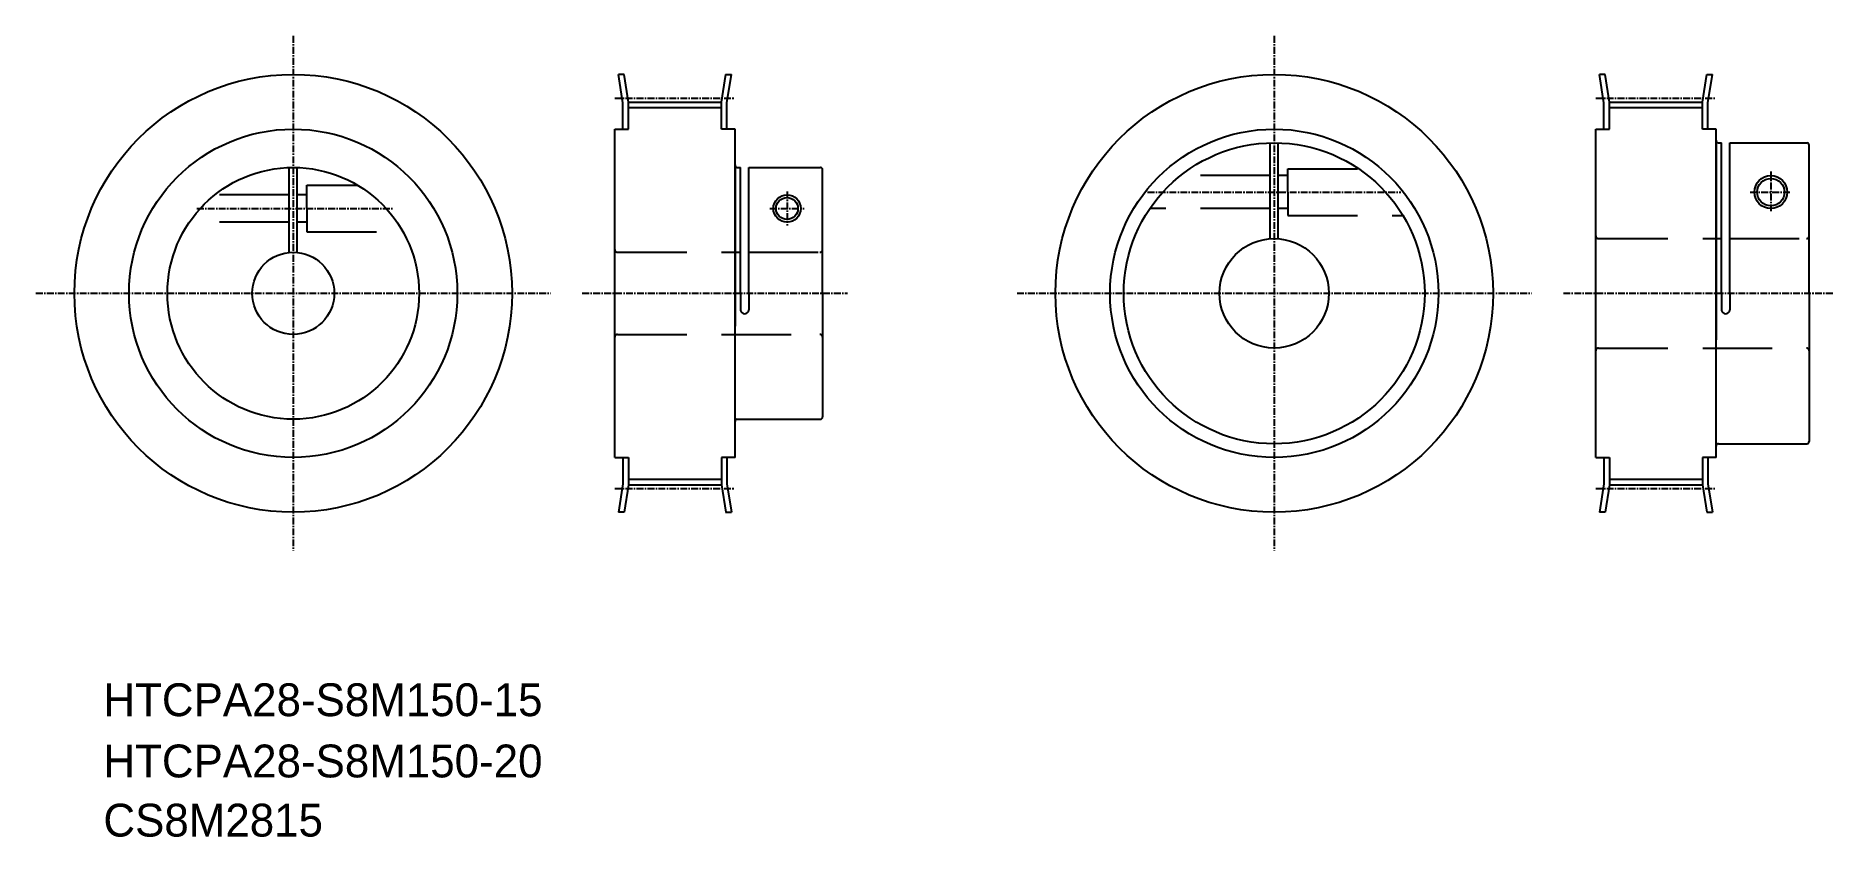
# Model space of a CAD drawing. Extents: x -298 to 30, y -61 to 85.
import ezdxf

# ---------------------------------------------------------------- set-up
doc = ezdxf.new("R2010")
doc.units = 0
doc.linetypes.add('CENTER', pattern=[2, 1.25, -0.25, 0.25, -0.25])
doc.linetypes.add('DASHED', pattern=[19.05, 12.7, -6.35])
doc.layers.get('0').update_dxf_attribs({"linetype": 'CONTINUOUS'})
doc.layers.add('CENTER', color=1, linetype='CENTER')

msp = doc.modelspace()

# ---------------------------------------------------------------- linework, layer by layer
at = {"color": 7, "linetype": 'CONTINUOUS'}
for p, q in [((-190.8, 78.46), (-191.83, 78.46)), ((-191.02, 73.29), (-191.83, 78.46)), ((-190.02, 73.42), (-190.8, 78.46)), ((-173.02, 73.42), (-172.23, 78.46)), ((-172.24, 78.46), (-171.2, 78.46)), ((-172.02, 73.29), (-171.2, 78.46)), ((-11.68, 73.29), (-12.5, 78.46)), ((-11.47, 78.46), (-12.5, 78.46)), ((-10.68, 73.42), (-11.47, 78.46)), ((6.32, 73.42), (7.1, 78.46)), ((7.1, 78.46), (8.13, 78.46)), ((7.32, 73.29), (8.13, 78.46)), ((-191.02, 68.46), (-191.02, 73.29)), ((-190.02, 73.42), (-173.02, 73.42)), ((-190.02, 68.46), (-190.02, 73.42)), ((-190.02, 72.42), (-173.02, 72.42)), ((-173.02, 68.46), (-173.02, 73.42)), ((-172.02, 68.46), (-172.02, 73.29)), ((-11.68, 68.46), (-11.68, 73.29)), ((-10.68, 73.42), (6.32, 73.42)), ((-10.68, 68.46), (-10.68, 73.42)), ((-10.68, 72.42), (6.32, 72.42)), ((6.32, 68.46), (6.32, 73.42)), ((7.32, 68.46), (7.32, 73.29)), ((-192.52, 8.46), (-192.52, 68.46)), ((-192.52, 68.46), (-190.02, 68.46)), ((-170.52, 68.46), (-173.02, 68.46)), ((-170.52, 8.46), (-170.52, 68.46)), ((-72.71, 48.43), (-72.71, 65.95)), ((-71.21, 48.43), (-71.21, 65.95)), ((-13.18, 8.46), (-13.18, 68.46)), ((-13.18, 68.46), (-10.68, 68.46)), ((8.82, 68.46), (6.32, 68.46)), ((8.82, 8.46), (8.82, 68.46)), ((8.82, 66.46), (8.82, 29.96)), ((9.23, 65.96), (9.82, 65.96)), ((9.82, 38.46), (9.82, 65.96)), ((11.32, 38.46), (11.32, 65.96)), ((11.32, 65.96), (25.41, 65.96)), ((25.82, 38.46), (25.82, 65.55)), ((-252.04, 45.92), (-252.04, 61.45)), ((-250.54, 45.92), (-250.54, 61.45)), ((-170.52, 61.96), (-170.52, 32.46)), ((-170.11, 61.46), (-169.52, 61.46)), ((-169.52, 38.46), (-169.52, 61.46)), ((-168.02, 38.46), (-168.02, 61.46)), ((-168.02, 61.46), (-154.93, 61.46)), ((-154.52, 38.46), (-154.52, 61.05)), ((-169.52, 38.46), (-169.52, 35.46)), ((-168.02, 38.46), (-168.02, 35.46)), ((-154.52, 38.46), (-154.52, 15.87)), ((9.82, 38.46), (9.82, 35.46)), ((11.32, 38.46), (11.32, 35.46)), ((25.82, 38.46), (25.82, 11.37)), ((-170.11, 15.46), (-154.93, 15.46)), ((9.23, 10.96), (25.41, 10.96)), ((-192.52, 8.46), (-190.02, 8.46)), ((-191.02, 8.46), (-191.02, 3.63)), ((-190.02, 8.46), (-190.02, 3.49)), ((-173.02, 8.46), (-173.02, 3.49)), ((-170.52, 8.46), (-173.02, 8.46)), ((-172.02, 8.46), (-172.02, 3.63)), ((-13.18, 8.46), (-10.68, 8.46)), ((-11.68, 8.46), (-11.68, 3.63)), ((-10.68, 8.46), (-10.68, 3.49)), ((6.32, 8.46), (6.32, 3.49)), ((8.82, 8.46), (6.32, 8.46)), ((7.32, 8.46), (7.32, 3.63)), ((-191.02, 3.63), (-191.83, -1.54)), ((-190.02, 3.49), (-190.8, -1.54)), ((-190.02, 4.49), (-173.02, 4.49)), ((-190.02, 3.49), (-173.02, 3.49)), ((-173.02, 3.49), (-172.23, -1.54)), ((-172.02, 3.63), (-171.2, -1.54)), ((-11.68, 3.63), (-12.5, -1.54)), ((-10.68, 3.49), (-11.47, -1.54)), ((-10.68, 4.49), (6.32, 4.49)), ((-10.68, 3.49), (6.32, 3.49)), ((6.32, 3.49), (7.1, -1.54)), ((7.32, 3.63), (8.13, -1.54)), ((-190.8, -1.54), (-191.83, -1.54)), ((-172.24, -1.54), (-171.2, -1.54)), ((-11.47, -1.54), (-12.5, -1.54)), ((7.1, -1.54), (8.13, -1.54))]:
    msp.add_line(p, q, dxfattribs=at)
at = {"color": 3, "linetype": 'DASHED'}
for p, q in [((-72.71, 59.96), (-89.1, 59.96)), ((-69.46, 59.96), (-71.21, 59.96)), ((-69.46, 61.21), (-56.51, 61.21)), ((-69.46, 56.96), (-69.46, 61.21)), ((-252.04, 56.46), (-265.61, 56.46)), ((-248.79, 56.46), (-250.54, 56.46)), ((-248.79, 53.96), (-248.79, 58.21)), ((-248.79, 58.21), (-239.5, 58.21)), ((-69.46, 56.96), (-69.46, 52.71)), ((-248.79, 53.96), (-248.79, 49.71)), ((-72.71, 53.96), (-94.67, 53.96)), ((-69.46, 53.96), (-71.21, 53.96)), ((-69.46, 52.71), (-48.44, 52.71)), ((-252.04, 51.46), (-270.26, 51.46)), ((-248.79, 51.46), (-250.54, 51.46)), ((-248.79, 49.71), (-231.23, 49.71)), ((-12.68, 48.46), (9.82, 48.46)), ((11.32, 48.46), (25.32, 48.46)), ((-192.02, 45.96), (-169.52, 45.96)), ((-168.02, 45.96), (-155.02, 45.96)), ((-192.02, 30.96), (-155.02, 30.96)), ((-12.68, 28.46), (25.32, 28.46))]:
    msp.add_line(p, q, dxfattribs=at)
at = {"color": 7, "linetype": 'CONTINUOUS'}
for centre, radius in [((-251.29, 38.46), 40), ((-71.96, 38.46), 40), ((-251.29, 38.46), 30), ((-71.96, 38.46), 30), ((-71.96, 38.46), 27.5), ((-251.29, 38.46), 23), ((18.82, 56.96), 3), ((-161.02, 53.96), 2.5), ((-71.96, 38.46), 10), ((-251.29, 38.46), 7.5)]:
    msp.add_circle(centre, radius, dxfattribs=at)
at = {"color": 3, "linetype": 'CONTINUOUS'}
for centre, radius in [((18.82, 56.96), 2.5), ((-161.02, 53.96), 2)]:
    msp.add_circle(centre, radius, dxfattribs=at)
at = {"color": 7, "linetype": 'CONTINUOUS'}
for centre, radius, start, end in [((9.23, 66.37), 0.41, 180, 270), ((25.41, 65.55), 0.41, 0, 90), ((-170.11, 61.87), 0.41, 180, 270), ((-154.93, 61.05), 0.41, 0, 90), ((-168.77, 35.46), 0.75, 180, 0), ((10.57, 35.46), 0.75, 180, 0), ((-170.11, 15.05), 0.41, 90, 180), ((-154.93, 15.87), 0.41, 270, 0), ((9.23, 10.55), 0.41, 90, 180), ((25.41, 11.37), 0.41, 270, 0)]:
    msp.add_arc(centre, radius, start, end, dxfattribs=at)
at = {"color": 3, "linetype": 'DASHED'}
for centre, start, end in [((-192.02, 46.46), 180, 270), ((-155.02, 46.46), 270, 0), ((-12.68, 48.96), 180, 270), ((25.32, 48.96), 270, 0), ((-192.02, 30.46), 90, 180), ((-155.02, 30.46), 0, 90), ((-12.68, 27.96), 90, 180), ((25.32, 27.96), 0, 90)]:
    msp.add_arc(centre, 0.5, start, end, dxfattribs=at)
at = {"layer": 'CENTER', "color": 1, "linetype": 'CENTER'}
for p, q in [((-251.29, 85.49), (-251.29, -8.57)), ((-71.96, 85.49), (-71.96, -8.57)), ((-192.52, 74.11), (-170.52, 74.11)), ((-13.18, 74.11), (8.82, 74.11)), ((18.82, 60.7), (18.82, 53.22)), ((-161.02, 57.08), (-161.02, 50.84)), ((-95.11, 56.96), (-48.8, 56.96)), ((15.07, 56.96), (22.56, 56.96)), ((-268.9, 53.96), (-233.15, 53.96)), ((-164.14, 53.96), (-157.9, 53.96)), ((-298.32, 38.46), (-204.26, 38.46)), ((-198.44, 38.46), (-149.96, 38.46)), ((-118.98, 38.46), (-24.93, 38.46)), ((-19.1, 38.46), (30.37, 38.46)), ((-192.52, 2.81), (-170.52, 2.81)), ((-13.18, 2.81), (8.82, 2.81))]:
    msp.add_line(p, q, dxfattribs=at)

# ---------------------------------------------------------------- texts
at = {"color": 7, "linetype": 'CONTINUOUS'}
for s, p in [('HTCPA28-S8M150-15', (-285.99, -38.81)), ('HTCPA28-S8M150-20', (-285.99, -50)), ('CS8M2815', (-285.99, -60.81))]:
    msp.add_text(s, height=6, dxfattribs=at).set_placement(p)

doc.saveas('drawing.dxf')
